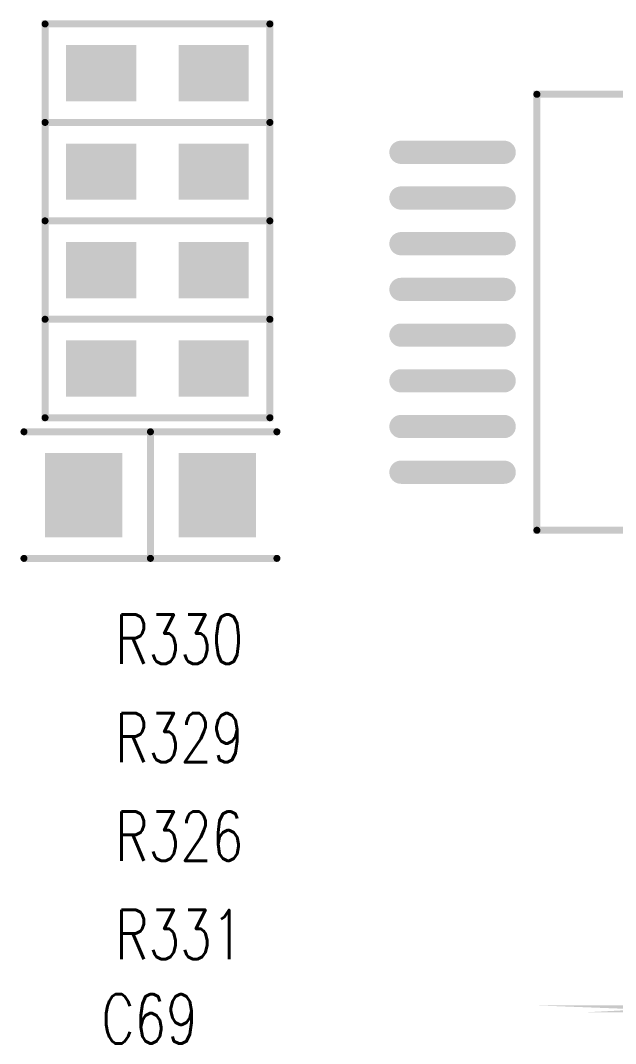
# Model space of a CAD drawing. Extents: x -22 to 239, y -29 to 162.
# Drawn here: x 176.45 to 184.92, y 31.6 to 46.15 of the extents above; entities that cross this region are included whole.
import ezdxf

# ---------------------------------------------------------------- set-up
doc = ezdxf.new("R2010")
doc.units = 0
for name, color, linetype in [('2D_LINE_126', 255, 'CONTINUOUS'), ('DRIL_NPLTE_THRU_01', 5, 'CONTINUOUS'), ('DRIL_NPLTE_THRU_02', 106, 'CONTINUOUS'), ('DRIL_NPLTE_THRU_03', 96, 'CONTINUOUS'), ('DRIL_NPLTE_THRU_04', 34, 'CONTINUOUS'), ('PADS_BOT', 43, 'CONTINUOUS'), ('PADS_INNER', 186, 'CONTINUOUS'), ('PADS_TOP', 186, 'CONTINUOUS'), ('PART_NAME_01', 3, 'CONTINUOUS'), ('PART_TOP_2DLINE_00', 150, 'CONTINUOUS')]:
    doc.layers.add(name, color=color, linetype=linetype)
doc.styles.add('W0$1', font='simplex', dxfattribs={"width": 0.75})

# ---------------------------------------------------------------- blocks, each defined once
blk = doc.blocks.new('DRAWING_129')
at = {"layer": '2D_LINE_126', "const_width": 0.1}
for points in [[(-11.8376153333, 0.0953133333), (-11.8379673333, 0.0956593333), (-11.758666, 0.0956593333), (-11.765276, 0.0953133333)], [(-11.8379673333, 0.0956593333), (-11.8382893333, 0.0960333333), (-11.751516, 0.0960333333), (-11.758666, 0.0956593333)], [(-11.8382893333, 0.0960333333), (-11.8384973333, 0.09632), (-11.7460246667, 0.09632), (-11.751516, 0.0960333333)], [(-11.821412, 0.0933206667), (-11.8340213333, 0.0938066667), (-11.7940953333, 0.0938066667), (-11.8033893333, 0.0933206667)], [(-11.81872, 0.0932173333), (-11.821412, 0.0933206667), (-11.8033893333, 0.0933206667)], [(-11.8345366667, 0.0938606667), (-11.8350193333, 0.0939533333), (-11.7912906667, 0.0939533333), (-11.7930633333, 0.0938606667)], [(-11.8340213333, 0.0938066667), (-11.8345366667, 0.0938606667), (-11.7930633333, 0.0938606667), (-11.7940953333, 0.0938066667)], [(-11.8350193333, 0.0939533333), (-11.8354946667, 0.0940866667), (-11.7887433333, 0.0940866667), (-11.7912906667, 0.0939533333)], [(-11.8354946667, 0.0940866667), (-11.8359573333, 0.0942593333), (-11.7854413333, 0.0942593333), (-11.7887433333, 0.0940866667)], [(-11.836404, 0.09447), (-11.8368306667, 0.0947166667), (-11.776688, 0.0947166667), (-11.7814146667, 0.09447)], [(-11.8359573333, 0.0942593333), (-11.836404, 0.09447), (-11.7814146667, 0.09447), (-11.7854413333, 0.0942593333)], [(-11.8372346667, 0.0949986667), (-11.8376153333, 0.0953133333), (-11.765276, 0.0953133333), (-11.7713053333, 0.0949986667)], [(-11.8368306667, 0.0947166667), (-11.8372346667, 0.0949986667), (-11.7713053333, 0.0949986667), (-11.776688, 0.0947166667)]]:
    blk.add_lwpolyline(points, close=True, dxfattribs=at)
blk = doc.blocks.new('SMOOTH_0$1')
at = {"const_width": 0.05}
blk.add_lwpolyline([(-0.025, 0, 1), (0.025, 0, 1)], format="xyb", close=True, dxfattribs=at)
blk = doc.blocks.new('PART_BODY_TOP_37')
at = {"layer": 'PART_TOP_2DLINE_00', "const_width": 0.1}
for points in [[(-1.8001, 0.89992), (1.8001, 0.89992)], [(0, 0.89992), (0, -0.89992)], [(-1.8001, -0.89992), (1.8001, -0.89992)]]:
    blk.add_lwpolyline(points, dxfattribs=at)
at = {"layer": 'PART_TOP_2DLINE_00'}
for p in [(-1.8001, 0.89992), (0, 0.89992), (1.8001, 0.89992), (-1.8001, -0.89992), (0, -0.89992), (1.8001, -0.89992)]:
    blk.add_blockref('SMOOTH_0$1', p, dxfattribs=at)
blk = doc.blocks.new('DRIL_HOLE_0')
blk.add_lwpolyline([(0, 0, 1), (0, 0, 1)], format="xyb", close=True)
blk = doc.blocks.new('PAD_1')
blk.add_lwpolyline([(0, 0, 1), (0, 0, 1)], format="xyb", close=True)
blk = doc.blocks.new('PAD_26')
at = {"const_width": 1.1}
blk.add_lwpolyline([(-0.6, 0), (0.6, 0)], dxfattribs=at)
blk = doc.blocks.new('STK_TOP_137')
at = {"layer": 'DRIL_NPLTE_THRU_01'}
blk.add_blockref('DRIL_HOLE_0', (0, 0), dxfattribs=at)
at = {"layer": 'DRIL_NPLTE_THRU_02'}
blk.add_blockref('DRIL_HOLE_0', (0, 0), dxfattribs=at)
at = {"layer": 'DRIL_NPLTE_THRU_03'}
blk.add_blockref('DRIL_HOLE_0', (0, 0), dxfattribs=at)
at = {"layer": 'DRIL_NPLTE_THRU_04'}
blk.add_blockref('DRIL_HOLE_0', (0, 0), dxfattribs=at)
at = {"layer": 'PADS_BOT'}
blk.add_blockref('PAD_1', (0, 0), dxfattribs=at)
at = {"layer": 'PADS_INNER'}
blk.add_blockref('PAD_1', (0, 0), dxfattribs=at)
at = {"layer": 'PADS_TOP', "rotation": 90}
blk.add_blockref('PAD_26', (0, 0), dxfattribs=at)
blk = doc.blocks.new('SYM_TOP_40')
for name, p in [('STK_TOP_137', (-0.94996, 0)), ('STK_TOP_137', (0.94996, 0)), ('PART_BODY_TOP_37', (0, 0))]:
    blk.add_blockref(name, p)
blk = doc.blocks.new('PART_TOP_116')
blk.add_blockref('SYM_TOP_40', (0, 0))
at = {"layer": 'PART_NAME_01', "style": 'W0$1', "width": 0.75}
blk.add_text('C69', height=0.7, rotation=180, dxfattribs=at).set_placement((0.6999993333, 7.8))
blk = doc.blocks.new('PART_BODY_TOP_45')
at = {"layer": 'PART_TOP_2DLINE_00', "const_width": 0.1}
blk.add_lwpolyline([(-1.599946, 0.700024), (1.599946, 0.700024), (1.599946, -0.700024), (-1.599946, -0.700024), (-1.599946, 0.700024)], dxfattribs=at)
at = {"layer": 'PART_TOP_2DLINE_00'}
for p in [(-1.599946, 0.700024), (-1.599946, 0.700024), (1.599946, 0.700024), (-1.599946, -0.700024), (1.599946, -0.700024)]:
    blk.add_blockref('SMOOTH_0$1', p, dxfattribs=at)
blk = doc.blocks.new('PAD_25')
at = {"const_width": 0.8}
blk.add_lwpolyline([(-0.5, 0), (0.5, 0)], dxfattribs=at)
blk = doc.blocks.new('STK_TOP_43')
at = {"layer": 'DRIL_NPLTE_THRU_01'}
blk.add_blockref('DRIL_HOLE_0', (0, 0), dxfattribs=at)
at = {"layer": 'DRIL_NPLTE_THRU_02'}
blk.add_blockref('DRIL_HOLE_0', (0, 0), dxfattribs=at)
at = {"layer": 'DRIL_NPLTE_THRU_03'}
blk.add_blockref('DRIL_HOLE_0', (0, 0), dxfattribs=at)
at = {"layer": 'DRIL_NPLTE_THRU_04'}
blk.add_blockref('DRIL_HOLE_0', (0, 0), dxfattribs=at)
at = {"layer": 'PADS_BOT'}
blk.add_blockref('PAD_1', (0, 0), dxfattribs=at)
at = {"layer": 'PADS_INNER'}
blk.add_blockref('PAD_1', (0, 0), dxfattribs=at)
at = {"layer": 'PADS_TOP'}
blk.add_blockref('PAD_25', (0, 0), dxfattribs=at)
blk = doc.blocks.new('SYM_TOP_48')
for name, p in [('PART_BODY_TOP_45', (0, 0)), ('STK_TOP_43', (-0.8001, 0)), ('STK_TOP_43', (0.8001, 0))]:
    blk.add_blockref(name, p)
blk = doc.blocks.new('PART_TOP_384')
blk.add_blockref('SYM_TOP_48', (0, 0))
at = {"layer": 'PART_NAME_01', "style": 'W0$1', "width": 0.75}
blk.add_text('R326', height=0.7, dxfattribs=at).set_placement((-0.6, -8.4))
blk = doc.blocks.new('PART_TOP_387')
blk.add_blockref('SYM_TOP_48', (0, 0))
at = {"layer": 'PART_NAME_01', "style": 'W0$1', "width": 0.75}
blk.add_text('R329', height=0.7, dxfattribs=at).set_placement((-0.6, -8.4))
blk = doc.blocks.new('PART_TOP_389')
blk.add_blockref('SYM_TOP_48', (0, 0))
at = {"layer": 'PART_NAME_01', "style": 'W0$1', "width": 0.75}
blk.add_text('R330', height=0.7, dxfattribs=at).set_placement((-0.6, -8.4))
blk = doc.blocks.new('PART_TOP_390')
blk.add_blockref('SYM_TOP_48', (0, 0))
at = {"layer": 'PART_NAME_01', "style": 'W0$1', "width": 0.75}
blk.add_text('R331', height=0.7, dxfattribs=at).set_placement((-0.6, -8.4))
blk = doc.blocks.new('PART_BODY_TOP_6')
at = {"layer": 'PART_TOP_2DLINE_00', "const_width": 0.1}
blk.add_lwpolyline([(-3.1, -2.4), (-3.1, -0.5), (-2.4, -0.5), (-2.4, 0.5), (-3.1, 0.5), (-3.1, 2.4), (3.1, 2.4), (3.1, -2.4)], close=True, dxfattribs=at)
for points in [[(0, -0.4), (0, 0.4)], [(-0.3, 0), (0.3, 0)], [(-2.7, -3.6), (-3.2, -4.1), (-3.2, -3.1), (-2.7, -3.6)], [(-3.1, -3.2), (-3.1, -4), (-3, -3.9), (-3, -3.3), (-2.9, -3.4), (-2.9, -3.8), (-2.8, -3.7), (-2.8, -3.5)]]:
    blk.add_lwpolyline(points, dxfattribs=at)
blk.add_lwpolyline([(-2.3, -1.8605546667, 1), (-2.3, -1.1394453333, 1)], format="xyb", close=True, dxfattribs=at)
at = {"layer": 'PART_TOP_2DLINE_00'}
for p in [(-3.1, 2.4), (3.1, 2.4), (-3.1, 0.5), (-2.4, 0.5), (0, 0.4), (-0.3, 0), (0.3, 0), (0, -0.4), (-3.1, -0.5), (-2.4, -0.5), (-3.1, -2.4), (3.1, -2.4), (-3.2, -3.1), (-3.1, -3.2), (-3, -3.3), (-2.9, -3.4), (-2.8, -3.5), (-2.7, -3.6), (-2.7, -3.6), (-2.9, -3.8), (-2.8, -3.7), (-3, -3.9), (-3.2, -4.1), (-3.1, -4)]:
    blk.add_blockref('SMOOTH_0$1', p, dxfattribs=at)
blk = doc.blocks.new('PAD_4')
at = {"const_width": 0.165}
blk.add_lwpolyline([(-0.735, -0.0825), (0.735, -0.0825, 1), (0.735, 0.0825), (-0.735, 0.0825, 1)], format="xyb", close=True, dxfattribs=at)
blk = doc.blocks.new('STK_TOP_107')
at = {"layer": 'DRIL_NPLTE_THRU_01'}
blk.add_blockref('DRIL_HOLE_0', (0, 0), dxfattribs=at)
at = {"layer": 'DRIL_NPLTE_THRU_02'}
blk.add_blockref('DRIL_HOLE_0', (0, 0), dxfattribs=at)
at = {"layer": 'DRIL_NPLTE_THRU_03'}
blk.add_blockref('DRIL_HOLE_0', (0, 0), dxfattribs=at)
at = {"layer": 'DRIL_NPLTE_THRU_04'}
blk.add_blockref('DRIL_HOLE_0', (0, 0), dxfattribs=at)
at = {"layer": 'PADS_BOT'}
blk.add_blockref('PAD_1', (0, 0), dxfattribs=at)
at = {"layer": 'PADS_INNER'}
blk.add_blockref('PAD_1', (0, 0), dxfattribs=at)
at = {"layer": 'PADS_TOP', "rotation": 90}
blk.add_blockref('PAD_4', (0, 0), dxfattribs=at)
blk = doc.blocks.new('SYM_TOP_9')
for name, p in [('STK_TOP_107', (-2.275, 3.6)), ('STK_TOP_107', (-1.625, 3.6)), ('STK_TOP_107', (-0.975, 3.6)), ('STK_TOP_107', (-0.325, 3.6)), ('STK_TOP_107', (0.325, 3.6)), ('STK_TOP_107', (0.975, 3.6)), ('STK_TOP_107', (1.625, 3.6)), ('STK_TOP_107', (2.275, 3.6)), ('PART_BODY_TOP_6', (0, 0)), ('STK_TOP_107', (-2.275, -3.6)), ('STK_TOP_107', (-1.625, -3.6)), ('STK_TOP_107', (-0.975, -3.6)), ('STK_TOP_107', (-0.325, -3.6)), ('STK_TOP_107', (0.325, -3.6)), ('STK_TOP_107', (0.975, -3.6)), ('STK_TOP_107', (1.625, -3.6)), ('STK_TOP_107', (2.275, -3.6))]:
    blk.add_blockref(name, p)
blk = doc.blocks.new('PART_TOP_560')
blk.add_blockref('SYM_TOP_9', (0, 0))
at = {"layer": 'PART_NAME_01', "style": 'W0$1', "width": 0.75}
blk.add_text('U45', height=0.7, rotation=270, dxfattribs=at).set_placement((-4.4, 0.9999993333))

msp = doc.modelspace()

# ---------------------------------------------------------------- block references
for name, p in [('PART_TOP_389', (178.4, 45.4)), ('PART_TOP_387', (178.4, 44)), ('PART_TOP_384', (178.4, 42.6)), ('PART_TOP_390', (178.4, 41.2)), ('DRAWING_129', (198.2, 32))]:
    msp.add_blockref(name, p)
for name, p, rotation in [('PART_TOP_560', (186.2, 42), 90), ('PART_TOP_116', (178.3, 39.4), 180)]:
    msp.add_blockref(name, p, dxfattribs=dict(rotation=rotation))

doc.saveas('drawing.dxf')
